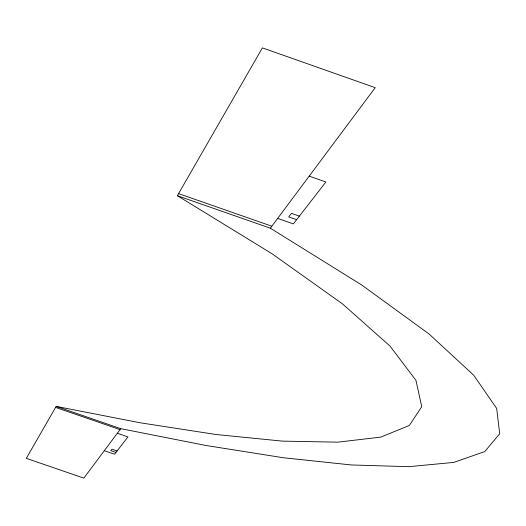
<?xml version="1.0" encoding="UTF-8"?>
<svg xmlns="http://www.w3.org/2000/svg" width="526" height="526" viewBox="0 0 526 526"><rect width="100%" height="100%" fill="white"/><g stroke="black" fill="none" stroke-linecap="round" stroke-linejoin="round"><path stroke-width="0.79" d="M177.367 195.711L271.863 253.637L342.518 303.903L390.101 346.167L415.948 380.37L421.747 406.683L409.379 425.449L380.785 437.113L337.843 442.162L282.357 441.123L215.949 434.496L140.12 422.772L56.183 406.394L26.3 458.343L83.844 478.121L120.756 428.664L205.922 445.476L283.218 457.725L351.309 464.958L408.722 466.68L453.8 462.4L484.762 451.584L499.7 433.746L496.669 408.426L473.755 375.281L429.229 334.122L361.704 284.987L270.351 228.205L177.367 195.711L262.402 47.879L375.229 87.664L270.351 228.205M56.183 406.394L120.756 428.664M55.605 407.4L120.04 429.617M117.331 433.246L127.976 436.915L114.543 454.208L104.319 450.69M117.081 450.946L111.926 449.171L110.795 450.657L115.93 452.426M309.203 176.144L325.89 181.996L293.35 223.905L277.656 218.415M299.379 216.133L291.443 213.359L288.741 216.909L296.638 219.671M178.577 193.614L271.837 226.206"/></g></svg>
